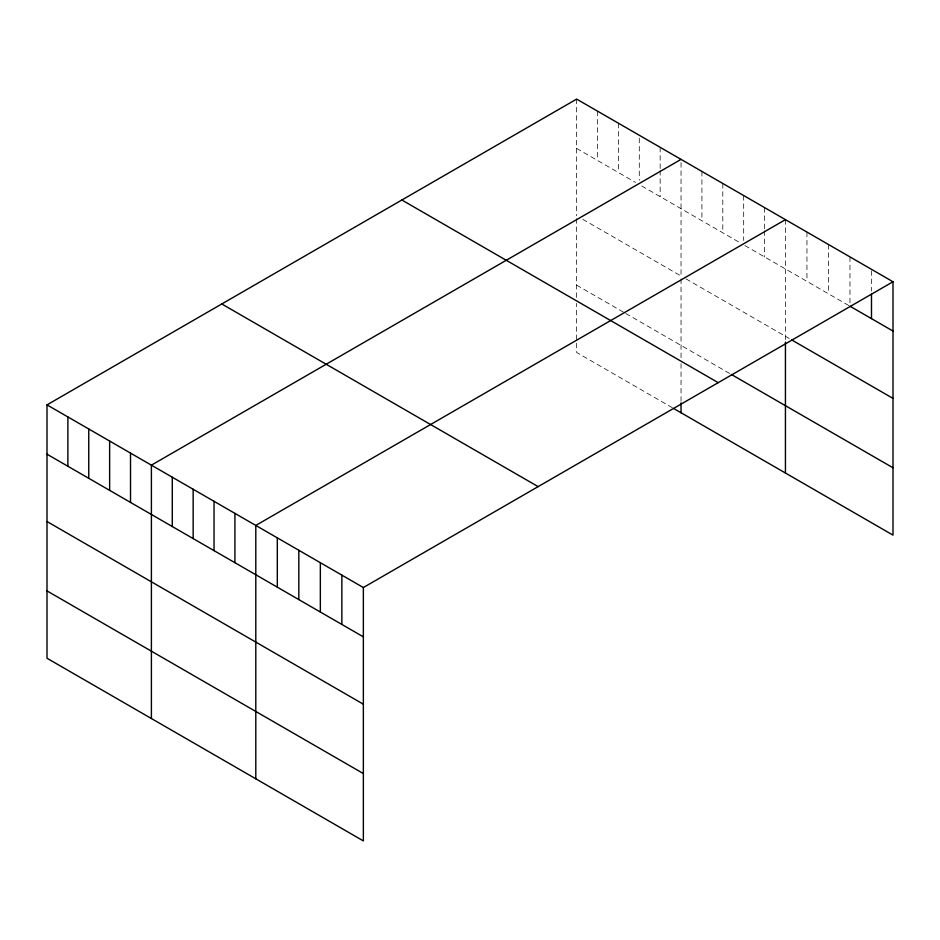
<?xml version="1.0" encoding="UTF-8"?>
<svg xmlns="http://www.w3.org/2000/svg" width="940" height="940" viewBox="0 0 940 940"><rect width="100%" height="100%" fill="white"/><g stroke="black" fill="none" stroke-linecap="round" stroke-linejoin="round"><path stroke-width="0.7" stroke-dasharray="4.7 3.53" d="M576.643 148.414L635.593 182.454M641.738 185.991L741.225 243.437M744.903 245.563L848.714 305.488M582.777 219.29L681.042 276.019L681.042 159.377M685.953 278.863L789.236 338.494M576.643 285.125L624.536 312.785M625.77 313.49L730.168 373.768M672.441 407.784L576.643 352.465L576.643 303.362M871.486 270.779L871.486 291.083M849.971 256.914L849.971 304.772M828.457 244.494L828.457 293.797M806.955 232.074L806.955 281.377M785.441 219.643L785.441 340.632M764.561 207.599L764.561 229.348M764.561 230.793L764.561 256.902M743.681 195.543L743.681 240.499M722.801 183.488L722.801 232.791M701.922 171.433L701.922 220.736M681.042 278.91L681.042 358.034M681.042 363.639L681.042 401.521M660.162 147.321L660.162 169.071M660.162 170.528L660.162 196.636M639.282 138.168L639.282 180.221M618.402 123.211L618.402 172.525M597.523 111.155L597.523 160.47M576.643 99.1L576.643 215.754M576.643 218.644L576.643 297.757"/><path stroke-width="1.41" d="M47 404.882L363.357 587.535L363.357 840.9L47 658.247L47 404.882L576.643 99.1L893 281.753L893 535.119L673.663 408.489M681.042 159.377L151.399 465.159L151.399 718.524M785.441 219.643L255.797 525.437L255.797 778.802M363.357 587.535L893 281.753M849.971 306.217L893 331.056M791.762 339.951L893 398.396M731.391 374.473L893 467.779M401.862 200.008L718.219 382.662M221.781 303.973L538.138 486.626M47 454.196L363.357 636.85M47 521.536L363.357 704.189M47 590.908L363.357 773.561M871.486 293.985L871.486 318.637M785.441 342.078L785.441 473.02M681.042 402.919L681.042 412.742M341.855 575.115L341.855 624.43M320.34 562.696L320.34 611.999M298.826 550.276L298.826 599.579M277.312 537.856L277.312 587.159M234.918 513.381L234.918 562.684M214.038 501.326L214.038 550.629M193.158 489.27L193.158 538.585M172.279 477.214L172.279 526.529M130.519 453.103L130.519 502.418M109.639 441.048L109.639 490.363M88.76 428.993L88.76 478.307M67.88 416.937L67.88 466.252"/></g></svg>
